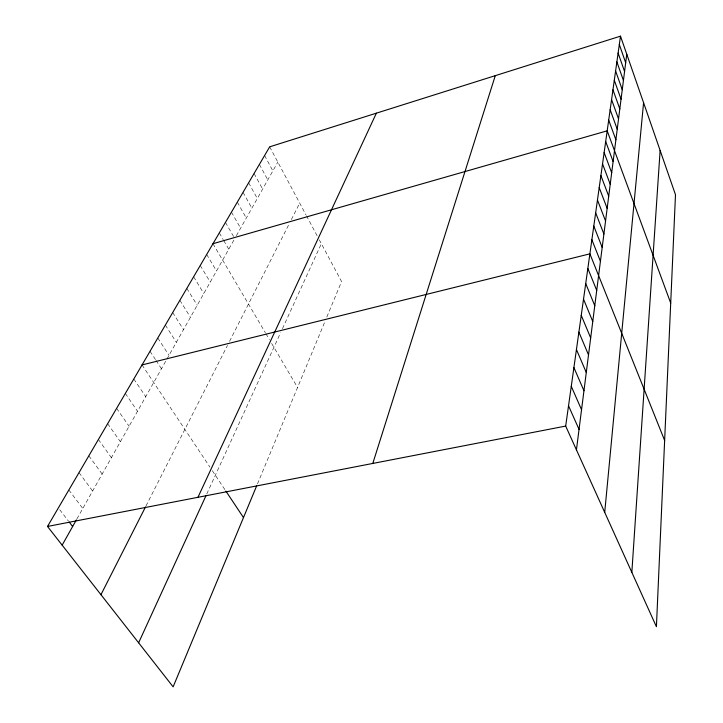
<?xml version="1.0" encoding="UTF-8"?>
<svg xmlns="http://www.w3.org/2000/svg" width="723" height="723" viewBox="0 0 723 723"><rect width="100%" height="100%" fill="white"/><g stroke="black" fill="none" stroke-linecap="round" stroke-linejoin="round"><path stroke-width="0.54" stroke-dasharray="3.62 2.71" d="M257.451 483.976L325.142 321.093M326.841 317.008L341.572 281.554L319.322 239.864M206.769 493.981L280.578 332.77M282.449 328.685L321.364 243.687M146.01 505.937L227.51 345.35M229.543 341.346L288.947 224.311M291.333 219.611L299.711 203.109M76.909 518.915L166.317 360.126M166.859 359.168L234.216 239.53M236.358 235.734L277.822 162.097M59.711 509.688L68.558 521.202M68.848 489.986L82.793 508.477M79.006 472.625L92.625 491.007M88.848 455.806L102.16 474.071M98.391 439.494L111.405 457.65M107.646 423.687L120.37 441.726M116.629 408.341L129.074 426.272M125.341 393.448L137.524 411.26M133.809 378.988L145.739 396.683M142.033 364.934L209.932 467.094M212.336 470.718L225.251 490.149M150.023 351.279L155.445 359.548M156.051 360.47L161.464 368.739M157.795 338.002L169.01 355.345M165.35 325.088L176.349 342.313M172.707 312.526L183.488 329.634M179.864 300.289L190.447 317.28M186.832 288.387L197.216 305.251M193.628 276.782L203.814 293.529M200.244 265.477L210.248 282.115M206.688 254.46L216.511 270.971M212.978 243.714L265.35 332.725M265.919 333.701L269.354 339.53M271.64 343.416L297.56 387.474M219.295 232.914L223.199 239.62M223.759 240.578L228.775 249.2M225.459 222.395L233.674 236.665M231.459 212.128L240.605 228.179M237.316 202.124L246.308 218.057M243.036 192.345L251.875 208.17M248.622 182.811L257.316 198.518M254.071 173.502L262.621 189.092M259.394 164.401L267.799 179.882M264.591 155.517L272.869 170.89M269.679 146.832L305.956 214.821M306.48 215.797L317.28 236.041"/><path stroke-width="1.08" d="M631.839 572.363L660.126 150.429M604.717 512.381L643.578 102.702M576.439 449.851L626.769 54.243M620.497 36.15L675.49 194.74L656.412 626.714L565.684 426.073L620.497 36.15L269.679 146.832L47.51 526.452L173.131 686.85L256.629 485.946M372.797 463.434L495.273 75.662M138.626 642.801L205.847 495.996M197.948 497.307L376.367 113.177M100.958 594.695L145.513 506.913M62.151 545.142L76.376 519.864M212.978 243.714L607.184 130.836L670.709 303.091M142.033 364.934L589.896 253.845L664.636 440.479M47.51 526.452L565.684 426.073M69.236 522.087L72.634 526.516M225.874 491.08L243.479 517.578M568.531 405.811L579.042 429.39M571.269 386.326L581.545 409.706M573.908 367.582L583.958 390.754M576.448 349.525L586.281 372.499M578.888 332.128L588.522 354.903M581.247 315.355L590.682 337.921M583.524 299.168L592.761 321.527M585.72 283.543L594.776 305.702M587.844 268.441L596.728 290.402M591.875 239.729L600.424 261.283M593.8 226.073L602.196 247.429M595.662 212.842L603.904 234.008M597.46 200.036L605.558 220.994M599.204 187.609L607.157 208.387M600.894 175.572L608.712 196.15M602.539 163.886L610.23 184.275M604.13 152.544L611.694 172.752M605.684 141.536L613.113 161.554M608.694 120.135L615.888 139.783M610.149 109.733L617.234 129.209M611.568 99.629L618.545 118.915M612.95 89.806L619.81 108.92M614.297 80.253L621.048 99.187M615.598 70.953L622.259 89.715M616.873 61.907L623.434 80.497M618.111 53.095L624.573 71.514M619.322 44.51L625.684 62.765"/></g></svg>
